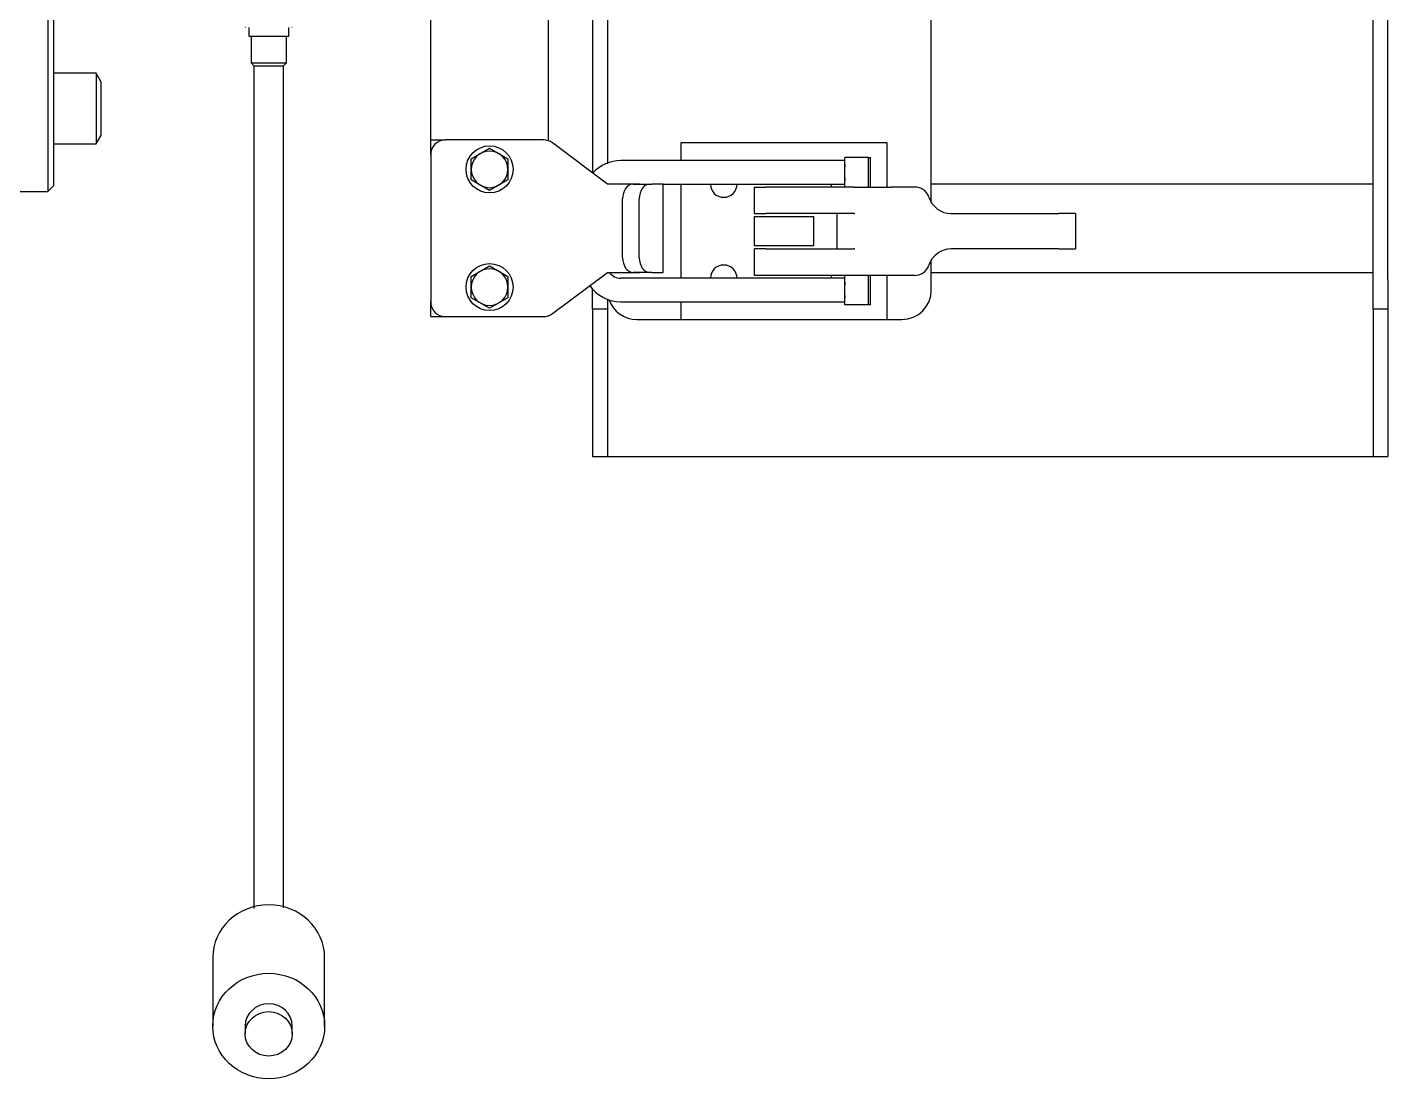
# Model space of a CAD drawing. Extents: x -681219 to -550379, y -242630 to -158199.
# Drawn here: x -618831 to -618233, y -178833 to -178370 of the extents above; entities that cross this region are included whole.
import ezdxf

# ---------------------------------------------------------------- set-up
doc = ezdxf.new("R2010")
doc.units = 0
doc.header["$LTSCALE"] = 1000
for name, color, linetype in [('1323400', 7, 'CONTINUOUS'), ('146拉紧把手挂钩', 7, 'CONTINUOUS'), ('8_GB97.1', 7, 'CONTINUOUS'), ('M16×150_GB70.1_1', 7, 'CONTINUOUS'), ('M8×25_GB5783', 7, 'CONTINUOUS'), ('MYPH00711502', 7, 'CONTINUOUS'), ('PT123-0-200MPA', 7, 'CONTINUOUS'), ('中间支板', 7, 'CONTINUOUS'), ('切割装置支撑架', 7, 'CONTINUOUS'), ('前端板', 7, 'CONTINUOUS'), ('外壳', 7, 'CONTINUOUS'), ('拉手连接板（一）', 7, 'CONTINUOUS'), ('支撑轴', 7, 'CONTINUOUS')]:
    doc.layers.add(name, color=color, linetype=linetype)

msp = doc.modelspace()

# ---------------------------------------------------------------- linework, layer by layer
at = {"layer": '1323400', "color": 7, "linetype": 'Continuous'}
for p, q in [((-618543.5865, -178420.5524), (-618543.5865, -178428.3284)), ((-618452.8665, -178420.5524), (-618543.5865, -178420.5524)), ((-618452.8665, -178439.9924), (-618452.8665, -178420.5524)), ((-618461.1549, -178427.0324), (-618471.4457, -178427.0324)), ((-618471.4457, -178430.0835), (-618471.4457, -178427.0324)), ((-618461.1549, -178427.0324), (-618460.2073, -178427.0324)), ((-618461.1549, -178427.0324), (-618461.1549, -178439.9924)), ((-618460.2073, -178439.9924), (-618460.2073, -178427.0324)), ((-618471.4457, -178428.3284), (-618570.02, -178428.3284)), ((-618471.4457, -178436.9413), (-618471.4457, -178430.0835)), ((-618551.4546, -178438.6964), (-618471.4457, -178438.6964)), ((-618543.5865, -178438.6964), (-618543.5865, -178480.1684)), ((-618511.1865, -178439.9924), (-618506.2781, -178439.9924)), ((-618511.1865, -178451.6564), (-618511.1865, -178439.9924)), ((-618467.378, -178439.9924), (-618506.2781, -178439.9924)), ((-618471.4457, -178439.9924), (-618471.4457, -178436.9413)), ((-618467.378, -178439.9924), (-618451.1247, -178439.9924)), ((-618440.6507, -178439.9924), (-618451.1247, -178439.9924)), ((-618511.1865, -178451.6564), (-618506.2781, -178451.6564)), ((-618467.378, -178451.6564), (-618506.2781, -178451.6564)), ((-618474.8985, -178467.2084), (-618474.8985, -178451.6564)), ((-618467.378, -178451.6564), (-618467.0161, -178451.6564)), ((-618424.6201, -178451.6564), (-618377.2801, -178451.6564)), ((-618370.1881, -178451.6564), (-618377.2801, -178451.6564)), ((-618370.1881, -178451.6564), (-618369.9986, -178451.6564)), ((-618369.9986, -178451.6564), (-618369.8517, -178451.6564)), ((-618369.8517, -178467.2084), (-618369.8517, -178451.6564)), ((-618511.1865, -178465.9124), (-618511.1865, -178452.9524)), ((-618511.1865, -178452.9524), (-618485.2665, -178452.9524)), ((-618485.2665, -178452.9524), (-618485.2665, -178465.9124)), ((-618485.2665, -178465.9124), (-618511.1865, -178465.9124)), ((-618511.1865, -178478.8724), (-618511.1865, -178467.2084)), ((-618506.2781, -178467.2084), (-618511.1865, -178467.2084)), ((-618506.2781, -178467.2084), (-618467.378, -178467.2084)), ((-618467.0161, -178467.2084), (-618467.378, -178467.2084)), ((-618377.2801, -178467.2084), (-618424.6201, -178467.2084)), ((-618377.2801, -178467.2084), (-618370.1881, -178467.2084)), ((-618369.9986, -178467.2084), (-618370.1881, -178467.2084)), ((-618369.8517, -178467.2084), (-618369.9986, -178467.2084)), ((-618471.4457, -178480.1684), (-618570.02, -178480.1684)), ((-618506.2781, -178478.8724), (-618511.1865, -178478.8724)), ((-618467.378, -178478.8724), (-618506.2781, -178478.8724)), ((-618471.4457, -178481.9235), (-618471.4457, -178478.8724)), ((-618471.4457, -178488.7813), (-618471.4457, -178481.9235)), ((-618451.1247, -178478.8724), (-618467.378, -178478.8724)), ((-618461.1549, -178478.8724), (-618461.1549, -178491.8324)), ((-618460.2073, -178491.8324), (-618460.2073, -178478.8724)), ((-618452.8665, -178498.3124), (-618452.8665, -178478.8724)), ((-618440.6507, -178478.8724), (-618451.1247, -178478.8724)), ((-618570.02, -178490.5364), (-618471.4457, -178490.5364)), ((-618543.5865, -178490.5364), (-618543.5865, -178498.3124)), ((-618471.4457, -178491.8324), (-618471.4457, -178488.7813)), ((-618461.1549, -178491.8324), (-618471.4457, -178491.8324)), ((-618460.2073, -178491.8324), (-618461.1549, -178491.8324)), ((-618543.5865, -178498.3124), (-618452.8665, -178498.3124))]:
    msp.add_line(p, q, dxfattribs=at)
for centre, radius, start, end in [((-618569.9772, -178445.1323), 16.8039, 90.1460423, 137.7654448), ((-618524.7945, -178438.6964), 5.832, 180, 0), ((-618471.6585, -178438.6964), 5.832, 180, 192.8395884), ((-618440.6507, -178446.4724), 6.48, 17.9202131, 90), ((-618424.6201, -178441.2884), 10.368, 197.9202131, 270), ((-618424.6201, -178477.5764), 10.368, 90, 162.0797869), ((-618524.7945, -178480.1684), 5.832, 0, 180), ((-618440.6507, -178472.3924), 6.48, 270, 342.0797869), ((-618569.9768, -178473.7322), 6.4364, 217.258227, 269.6156789), ((-618471.6585, -178480.1684), 5.832, 167.1604116, 180), ((-618569.9758, -178473.7311), 16.8054, 215.0604961, 269.8491435), ((-618569.9758, -178473.7311), 16.8054, 215.0604961, 221.0648234)]:
    msp.add_arc(centre, radius, start, end, dxfattribs=at)
for centre in [(-618470.9718, -178433.5124), (-618470.9718, -178485.3524)]:
    msp.add_ellipse(centre, major_axis=(0, 5.184), ratio=0.12186934, start_param=0.84806208, end_param=2.29353057, dxfattribs=at)
at = {"layer": '146拉紧把手挂钩', "color": 7, "linetype": 'Continuous'}
for p, q in [((-618604.0665, -178419.2564), (-618647.2665, -178419.2564)), ((-618575.9865, -178438.6964), (-618600.1785, -178420.5524)), ((-618653.7465, -178425.7364), (-618653.7465, -178490.5364)), ((-618568.3026, -178438.6964), (-618575.9865, -178438.6964)), ((-618561.8226, -178438.6964), (-618568.3026, -178438.6964)), ((-618564.7009, -178438.6964), (-618557.3696, -178438.6964)), ((-618557.3696, -178438.6964), (-618556.3892, -178438.6964)), ((-618551.4546, -178438.6964), (-618556.3892, -178438.6964)), ((-618551.4546, -178477.5764), (-618551.4546, -178438.6964)), ((-618569.2829, -178471.0964), (-618569.2829, -178445.1764)), ((-618561.9516, -178471.0964), (-618561.9516, -178445.1764)), ((-618600.1785, -178495.7204), (-618575.9865, -178477.5764)), ((-618575.9865, -178477.5764), (-618568.3026, -178477.5764)), ((-618568.3026, -178477.5764), (-618561.8226, -178477.5764)), ((-618557.3696, -178477.5764), (-618564.7009, -178477.5764)), ((-618556.3892, -178477.5764), (-618557.3696, -178477.5764)), ((-618556.3892, -178477.5764), (-618551.4546, -178477.5764)), ((-618647.2665, -178497.0164), (-618604.0665, -178497.0164))]:
    msp.add_line(p, q, dxfattribs=at)
for centre, start, end in [((-618647.2665, -178425.7364), 90, 180), ((-618604.0665, -178425.7364), 53.1301024, 90), ((-618647.2665, -178490.5364), 180, 270), ((-618604.0665, -178490.5364), 270, 306.8698976)]:
    msp.add_arc(centre, 6.48, start, end, dxfattribs=at)
for centre, major_axis, start_param, end_param in [((-618564.7009, -178445.1764), (0, -6.48), 3.14159265, 4.71238898), ((-618557.3696, -178445.1764), (0, 6.48), 0, 1.57079633), ((-618564.7009, -178471.0964), (0, -6.48), 4.71238898, 6.28318531), ((-618557.3696, -178471.0964), (0, 6.48), 1.57079633, 3.14159265)]:
    msp.add_ellipse(centre, major_axis=major_axis, ratio=0.70710678, start_param=start_param, end_param=end_param, dxfattribs=at)
at = {"layer": '8_GB97.1', "color": 7, "linetype": 'Continuous'}
for centre in [(-618627.8265, -178432.2164), (-618627.8265, -178484.0564)]:
    msp.add_circle(centre, 10.368, dxfattribs=at)
at = {"layer": 'M16×150_GB70.1_1', "color": 7, "linetype": 'Continuous'}
for p, q in [((-618800.9721, -178389.866), (-618819.6345, -178389.866)), ((-618800.9721, -178389.866), (-618800.9721, -178420.97)), ((-618798.8985, -178393.4575), (-618800.9721, -178389.866)), ((-618798.8985, -178393.4575), (-618798.8985, -178417.3785)), ((-618819.6345, -178420.97), (-618800.9721, -178420.97)), ((-618800.9721, -178420.97), (-618798.8985, -178417.3785))]:
    msp.add_line(p, q, dxfattribs=at)
at = {"layer": 'M8×25_GB5783', "color": 7, "linetype": 'Continuous'}
for p, q in [((-618635.8961, -178427.5573), (-618627.8265, -178422.8982)), ((-618635.8961, -178432.2164), (-618635.8961, -178427.5573)), ((-618627.8265, -178422.8982), (-618619.7569, -178427.5573)), ((-618619.7569, -178427.5573), (-618619.7569, -178432.2164)), ((-618635.8961, -178436.8755), (-618635.8961, -178432.2164)), ((-618619.7569, -178432.2164), (-618619.7569, -178436.8755)), ((-618627.8265, -178441.5347), (-618635.8961, -178436.8755)), ((-618619.7569, -178436.8755), (-618627.8265, -178441.5347)), ((-618635.8961, -178479.3973), (-618627.8265, -178474.7382)), ((-618627.8265, -178474.7382), (-618619.7569, -178479.3973)), ((-618635.8961, -178484.0564), (-618635.8961, -178479.3973)), ((-618619.7569, -178479.3973), (-618619.7569, -178484.0564)), ((-618635.8961, -178488.7155), (-618635.8961, -178484.0564)), ((-618619.7569, -178484.0564), (-618619.7569, -178488.7155)), ((-618627.8265, -178493.3747), (-618635.8961, -178488.7155)), ((-618619.7569, -178488.7155), (-618627.8265, -178493.3747))]:
    msp.add_line(p, q, dxfattribs=at)
for centre, start, end in [((-618627.8265, -178432.2164), 0, 180), ((-618627.8265, -178432.2164), 180, 0), ((-618627.8265, -178484.0564), 0, 180), ((-618627.8265, -178484.0564), 180, 0)]:
    msp.add_arc(centre, 8.0696, start, end, dxfattribs=at)
at = {"layer": 'MYPH00711502', "color": 7, "linetype": 'Continuous'}
for p, q in [((-618822.2265, -177768.0164), (-618822.2265, -178441.9364)), ((-618819.6345, -178439.3444), (-618819.6345, -177770.6084)), ((-618822.2265, -178441.9364), (-618819.6345, -178439.3444)), ((-618894.8025, -178441.9364), (-618822.2265, -178441.9364))]:
    msp.add_line(p, q, dxfattribs=at)
at = {"layer": 'PT123-0-200MPA', "color": 7, "linetype": 'Continuous'}
for p, q in [((-618735.3945, -178369.6196), (-618735.2649, -178369.7492)), ((-618733.8393, -178369.7492), (-618733.8393, -178373.6372)), ((-618733.8393, -178373.6372), (-618716.2137, -178373.6372)), ((-618732.8025, -178373.6372), (-618732.8025, -178385.3012)), ((-618717.2505, -178385.3012), (-618717.2505, -178373.6372)), ((-618716.2137, -178373.6372), (-618716.2137, -178369.7492)), ((-618714.7881, -178369.7492), (-618714.6585, -178369.6196)), ((-618732.8025, -178385.3012), (-618717.2505, -178385.3012)), ((-618732.8025, -178385.3012), (-618731.5065, -178386.5972)), ((-618718.5465, -178386.5972), (-618717.2505, -178385.3012)), ((-618731.5065, -178386.5972), (-618718.5465, -178386.5972)), ((-618731.5065, -178386.5972), (-618731.5065, -178757.6048)), ((-618718.5465, -178757.3429), (-618718.5465, -178386.5972)), ((-618749.6505, -178779.2841), (-618749.6505, -178809.4071)), ((-618700.4025, -178809.4071), (-618700.4025, -178779.2841)), ((-618735.3945, -178809.4071), (-618735.3945, -178812.8497)), ((-618714.6585, -178812.8497), (-618714.6585, -178809.4071))]:
    msp.add_line(p, q, dxfattribs=at)
for centre, major_axis in [((-618725.0265, -178779.2841), (24.624, 0)), ((-618725.0265, -178809.4071), (10.368, 0))]:
    msp.add_ellipse(centre, major_axis=major_axis, ratio=0.94326382, start_param=0, end_param=3.14159265, dxfattribs=at)
for centre, major_axis in [((-618725.0265, -178809.4071), (24.624, 0)), ((-618725.0265, -178812.8497), (10.368, 0))]:
    msp.add_ellipse(centre, major_axis=major_axis, ratio=0.94326382, dxfattribs=at)
at = {"layer": '中间支板', "color": 7, "linetype": 'Continuous'}
for p, q in [((-618239.0265, -178480.8164), (-618239.0265, -178243.607)), ((-618232.5465, -178480.8164), (-618232.5465, -178243.607)), ((-618239.0265, -178493.7764), (-618239.0265, -178480.8164)), ((-618232.5465, -178480.8164), (-618232.5465, -178493.7764)), ((-618239.0265, -178493.7764), (-618239.0265, -178558.5764)), ((-618232.5465, -178493.7764), (-618239.0265, -178493.7764)), ((-618232.5465, -178493.7764), (-618232.5465, -178558.5764)), ((-618239.0265, -178558.5764), (-618232.5465, -178558.5764))]:
    msp.add_line(p, q, dxfattribs=at)
at = {"layer": '切割装置支撑架', "color": 7, "linetype": 'Continuous'}
for p, q in [((-618653.7465, -178419.2564), (-618653.7465, -178260.4964)), ((-618601.9065, -178419.2564), (-618601.9065, -178260.4964)), ((-618653.7465, -178425.7364), (-618653.7465, -178419.2564)), ((-618653.7465, -178419.2564), (-618647.2665, -178419.2564)), ((-618601.9065, -178419.627), (-618601.9065, -178419.2564)), ((-618653.7465, -178497.0164), (-618653.7465, -178490.5364)), ((-618653.7465, -178497.0164), (-618647.2665, -178497.0164)), ((-618601.9065, -178497.0164), (-618601.9065, -178496.6458))]:
    msp.add_line(p, q, dxfattribs=at)
at = {"layer": '前端板', "color": 7, "linetype": 'Continuous'}
for p, q in [((-618582.4665, -178108.8644), (-618582.4665, -178433.8364)), ((-618575.9865, -178115.3444), (-618575.9865, -178429.7134)), ((-618582.4665, -178493.7764), (-618582.4665, -178484.6434)), ((-618582.4665, -178493.7764), (-618582.4665, -178558.5764)), ((-618575.9865, -178493.7764), (-618582.4665, -178493.7764)), ((-618575.9865, -178489.2223), (-618575.9865, -178493.7764)), ((-618575.9865, -178493.7764), (-618575.9865, -178558.5764)), ((-618582.4665, -178558.5764), (-618575.9865, -178558.5764))]:
    msp.add_line(p, q, dxfattribs=at)
at = {"layer": '外壳', "color": 7, "linetype": 'Continuous'}
for p, q in [((-618575.9865, -178493.7764), (-618575.9865, -178558.5764)), ((-618239.0265, -178493.7764), (-618239.0265, -178558.5764)), ((-618575.9865, -178558.5764), (-618239.0265, -178558.5764))]:
    msp.add_line(p, q, dxfattribs=at)
at = {"layer": '拉手连接板（一）', "color": 7, "linetype": 'Continuous'}
for p, q in [((-618575.9865, -178323.3524), (-618575.9865, -178429.7134)), ((-618433.4265, -178446.7604), (-618433.4265, -178323.3524)), ((-618433.4265, -178485.3524), (-618433.4265, -178472.1044)), ((-618563.0265, -178498.3124), (-618543.5865, -178498.3124)), ((-618452.8665, -178498.3124), (-618446.3865, -178498.3124))]:
    msp.add_line(p, q, dxfattribs=at)
for centre, start, end in [((-618446.3865, -178485.3524), 270, 0), ((-618563.0265, -178485.3524), 198.6066814, 270)]:
    msp.add_arc(centre, 12.96, start, end, dxfattribs=at)
at = {"layer": '支撑轴', "color": 7, "linetype": 'Continuous'}
for p, q in [((-618239.0265, -178438.6964), (-618433.4265, -178438.6964)), ((-618433.4265, -178477.5764), (-618239.0265, -178477.5764))]:
    msp.add_line(p, q, dxfattribs=at)

doc.saveas('drawing.dxf')
